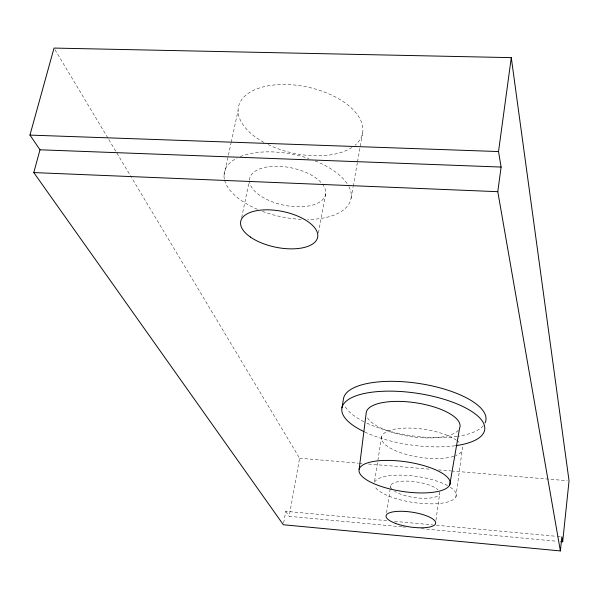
<?xml version="1.0" encoding="UTF-8"?>
<svg xmlns="http://www.w3.org/2000/svg" width="599" height="599" viewBox="0 0 599 599"><rect width="100%" height="100%" fill="white"/><g stroke="black" fill="none" stroke-linecap="round" stroke-linejoin="round"><path stroke-width="0.45" stroke-dasharray="3 2.25" d="M455.891 496.841L462.114 450.635M435.952 520.276L439.599 494.04M386.55 512.714L390.271 488.32M390.413 487.421L390.69 485.609M381.615 436.708L374.368 482.801A41.473 13.133 8.5 0 1 404.003 475.232A41.473 13.133 8.5 0 1 448.007 485.871M351.066 198.187L353.006 187.247M353.17 186.334L357.371 162.636M357.528 161.723L362.702 132.559M283.664 522.964L285.76 511.321L387.089 520.673M401.757 526.821L289.205 516.345L299.582 458.242L131.391 177.304M318.436 232.929L325.691 193.709M241.674 217.549L248.87 182.98M223.981 175.762L231.034 143.101M231.229 142.195L238.088 110.441M299.582 458.242L358.329 463.177M359.258 463.252L362.058 463.484M368.58 464.038L430.119 469.197M438.513 469.901L450.635 470.919M451.564 470.994L567.186 480.697M394.524 521.362L432.635 524.881M436.357 525.226L556.276 536.3M557.205 536.382L560.919 536.726M402.685 526.903L405.478 527.165M421.292 528.64L557.1 541.279M285.76 511.321L289.205 516.345M54.988 49.68L108.329 138.773M108.808 139.574L130.911 176.503M483.258 425.724A72.015 26.401 8.5 0 1 458.025 436.289M457.074 436.431A72.015 26.401 8.5 0 1 364.709 422.085M363.907 421.681A72.015 26.401 8.5 0 1 344.62 405.448M458.265 430.277A47.418 17.086 8.5 0 1 410.659 436.581A47.418 17.086 8.5 0 1 366.843 416.634M462.301 446.914A40.957 14.181 8.4 0 1 455.592 455.689M453.825 456.311A40.957 14.181 8.4 0 1 393.55 449.842A40.957 14.181 8.4 0 1 396.306 428.914A40.957 14.181 8.4 0 1 455.989 439.906M456.708 440.4A40.957 14.181 8.4 0 1 459.703 442.916M263.874 142.382A63.442 33.814 12.2 0 1 248.57 93.152A63.442 33.814 12.2 0 1 333.066 95.788A63.442 33.814 12.2 0 1 354.997 145.22M351.927 147.474A63.442 33.814 12.2 0 1 267.97 144.509M454.955 445.783A72.202 26.027 8.5 0 1 364.866 432.059M439.621 491.959A24.881 7.877 8.5 0 1 423.665 498.308A24.881 7.877 8.5 0 1 394.509 491.262M392.083 489.376A24.881 7.877 8.5 0 1 406.227 481.094A24.881 7.877 8.5 0 1 437.966 489.72M450.313 487.272A41.473 13.133 8.5 0 1 429.655 503.841A41.473 13.133 8.5 0 1 374.772 486.306M322.329 183.968A38.793 19.041 11.9 0 1 296.265 206.722A38.793 19.041 11.9 0 1 249.454 181.093M249.439 180.247A38.793 19.041 11.9 0 1 279.037 166.305A38.793 19.041 11.9 0 1 321.708 183.212M348.91 186.633A64.685 31.762 11.9 0 1 307.572 219.474M301.222 219.354A64.685 31.762 11.9 0 1 261.621 211.035M257.368 209.306A64.685 31.762 11.9 0 1 224.558 180.052M224.355 179.176A64.685 31.762 11.9 0 1 236.912 158.158M240.274 156.624A64.685 31.762 11.9 0 1 308.874 158.585M315.104 160.884A64.685 31.762 11.9 0 1 348.513 185.885"/><path stroke-width="0.9" d="M562.678 541.796L569.05 480.855L511.284 57.639L54.022 48.07L29.95 135.097L39.991 149.795L33.784 172.579L283.342 524.754L560.372 550.93L561.855 536.816L562.678 541.796L560.821 541.623M359.138 469.287L366.318 412.082A47.418 17.086 8.5 0 1 418.596 403.254A47.418 17.086 8.5 0 1 459.56 428.24L449.737 484.913A46.071 14.915 8.6 0 1 376.464 484.733A46.071 14.915 8.6 0 1 387.568 460.399A46.071 14.915 8.6 0 1 449.737 484.913M560.372 550.93L497.791 191.687L501.101 167.061L498.533 151.554L511.284 57.639M341.954 407.859L343.549 398.41A72.015 26.401 8.5 0 1 423.111 384.146A72.015 26.401 8.5 0 1 485.07 422.954M29.95 135.097L498.533 151.554M39.991 149.795L501.101 167.061M33.784 172.579L497.791 191.687M364.035 431.669A72.202 26.027 8.5 0 1 364.372 393.483A72.202 26.027 8.5 0 1 468.201 409.319A72.202 26.027 8.5 0 1 455.809 445.671M395.707 523.459A25.076 7.465 8.5 0 0 435.451 523.9A25.076 7.465 8.5 0 0 401.352 511.291A25.076 7.465 8.5 0 0 395.707 523.459M250.389 237.047A39.279 18.202 11.7 0 0 315.898 241.008A39.279 18.202 11.7 0 0 271.257 209.957A39.279 18.202 11.7 0 0 250.389 237.047"/></g></svg>
